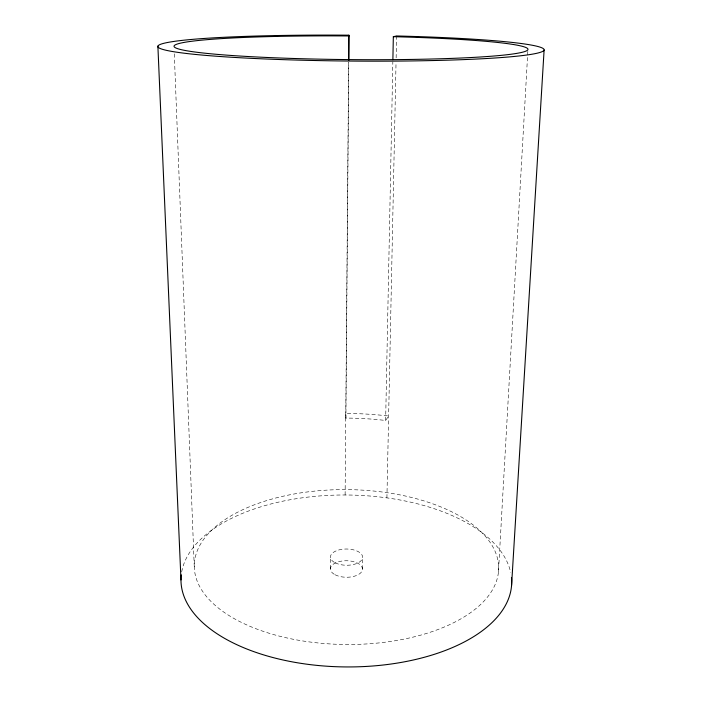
<?xml version="1.0" encoding="UTF-8"?>
<svg xmlns="http://www.w3.org/2000/svg" width="702" height="702" viewBox="0 0 702 702"><rect width="100%" height="100%" fill="white"/><g stroke="black" fill="none" stroke-linecap="round" stroke-linejoin="round"><path stroke-width="0.53" stroke-dasharray="3.51 2.63" d="M330.405 568.717L330.449 556.853M345.121 494.989L348.64 62.601M345.893 418.085L345.788 413.452A170.191 75.07 0.5 0 1 388.636 416.014L385.635 420.48A156.037 68.708 0.5 0 0 345.893 418.085L348.797 62.232M362.478 569.059L362.644 557.195M385.635 420.48L392.839 61.908M386.916 497.885L396.042 62.25M396.139 57.871L396.595 35.969M498.446 572.086A152.202 77.448 0.5 0 0 277.351 497.604A152.202 77.448 0.5 0 0 263.575 631.467A152.202 77.448 0.5 0 0 498.446 572.086L527.922 49.658M174.298 53.852L194.27 566.962M181.704 571.849A165.365 85.969 0.5 0 1 344.84 494.989A165.365 85.969 0.5 0 1 510.661 572.393M335.161 574.798A16.041 8.257 0.5 0 0 361.951 571.2A16.041 8.257 0.5 0 0 342.207 561.012A16.041 8.257 0.5 0 0 335.161 574.798M335.223 562.837A16.102 8.126 0.5 0 0 362.118 559.292A16.102 8.126 0.5 0 0 342.286 549.271A16.102 8.126 0.5 0 0 335.223 562.837"/><path stroke-width="1.05" d="M348.657 60.407L348.868 35.188A193.147 12.926 0.5 0 0 177.202 52.264A193.147 12.926 0.5 0 0 501.316 57.555A193.147 12.926 0.5 0 0 396.595 35.969L393.339 36.688L392.883 59.714M348.815 60.047L348.868 35.188M511.556 585.565L544.111 49.991M157.889 46.209L180.976 579.94M511.46 577.421A165.365 85.969 0.5 0 1 345.902 666.935A165.365 85.969 0.5 0 1 181.256 574.868M393.339 36.688A177.001 11.82 0.5 0 1 488.513 56.432A177.001 11.82 0.5 0 1 191.655 51.553A177.001 11.82 0.5 0 1 349.017 35.96"/></g></svg>
